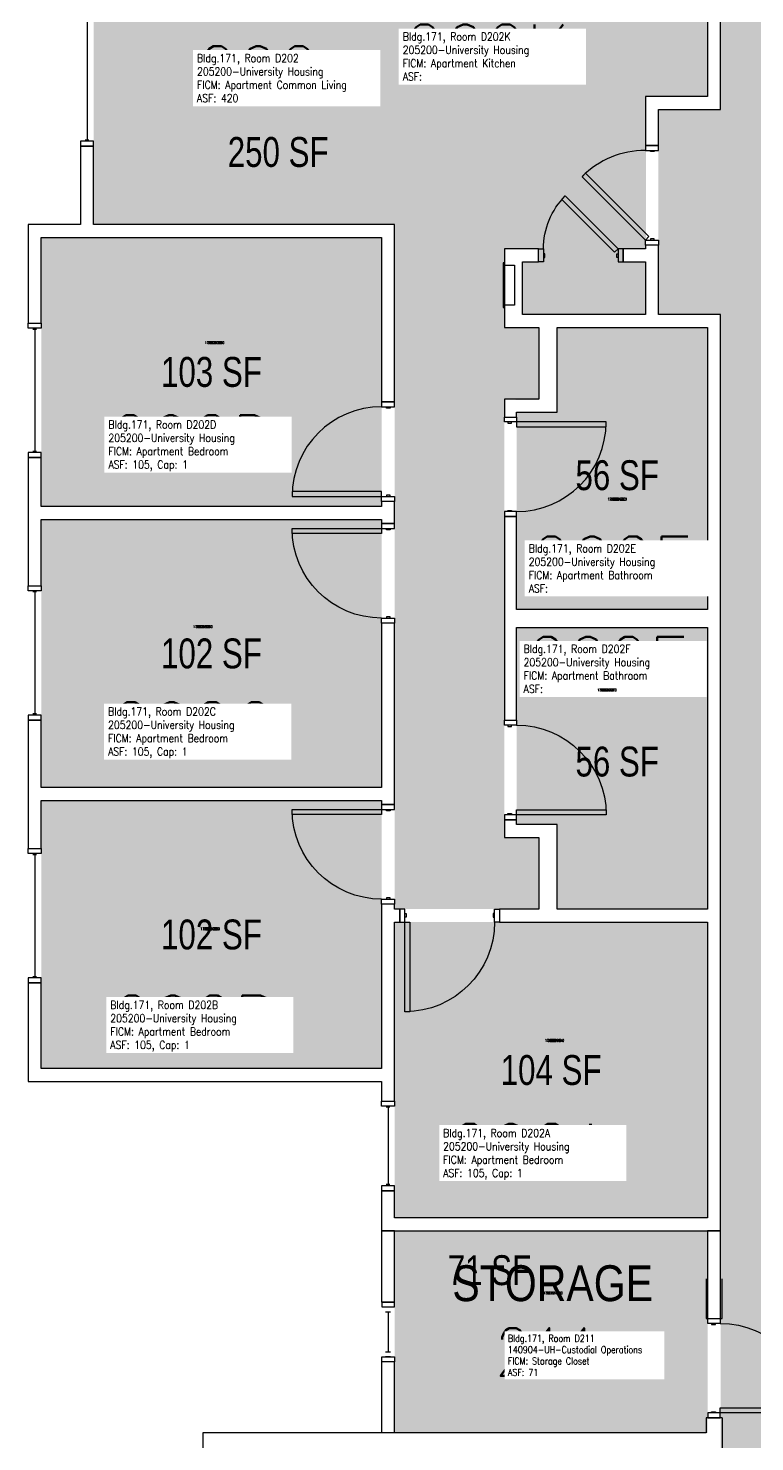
# Model space of a CAD drawing. Header units: inches. Extents: x -102 to 1651, y 245 to 1632.
# Drawn here: x -102 to 190, y 729 to 1297 of the extents above; entities that cross this region are included whole.
import ezdxf
from ezdxf.enums import TextEntityAlignment as Align

# ---------------------------------------------------------------- set-up
doc = ezdxf.new("R2010")
doc.units = ezdxf.units.IN
doc.header["$LTSCALE"] = 48
doc.header["$MEASUREMENT"] = 0
for name, color, linetype in [('A-DOOR', 2, 'Continuous'), ('A-GLAZ', 1, 'Continuous'), ('A-IDEN-RNUM', 7, 'Continuous'), ('A-IDEN-SNUM', 4, 'Continuous'), ('A-IDEN-VNUM', 4, 'Continuous'), ('A-MISC', 1, 'Continuous'), ('A-WALL', 5, 'Continuous'), ('AREA-TEXT', 3, 'Continuous'), ('Rooms-Category-Color', 7, 'Continuous'), ('Rooms-College-Color', 7, 'Continuous'), ('Rooms-Department-Color', 7, 'Continuous'), ('Rooms-Division-Color', 7, 'Continuous'), ('Rooms-Information', 7, 'Continuous')]:
    doc.layers.add(name, color=color, linetype=linetype)
doc.styles.add('AREA', font='arial.ttf', dxfattribs={"width": 0.75, "height": 12})
doc.styles.add('ROOMSNUMBER', font='txt.shx', dxfattribs={"height": 0.03})
doc.styles.add('ROOMVNUMBER', font='simplex.shx', dxfattribs={"width": 0.85})
doc.styles.get("Standard").update_dxf_attribs({"font": 'ARIALN.TTF'})

msp = doc.modelspace()

# ---------------------------------------------------------------- hatches: boundary and pattern name
h = msp.add_hatch()
h.set_pattern_fill('ANSI31', color=256, angle=90, style=0)
h.set_pattern_definition([(135, (-474.46835, 754.76828), (-0.088388348, -0.088388348), [])])
h.paths.add_polyline_path([(109.48, 1086.24), (109.48, 1144.97), (118.69, 1144.97), (118.69, 1086.24)], flags=9)
at = {"layer": 'Rooms-Category-Color', "linetype": 'Continuous', "true_color": 0xadadad}
msp.add_hatch(color=253, dxfattribs=at).paths.add_polyline_path([(989.63, 1349.75), (989.63, 1273.75), (977.88, 1273.75), (977.88, 1269.75), (900.22, 1269.75), (900.22, 1293.75), (654.53, 1293.75), (654.53, 1269.75), (568.58, 1269.75), (568.58, 1248.87), (381, 1248.88), (381, 1270.38), (236, 1270.38), (236.63, 1067.48), (261.63, 1067.48), (261.63, 985.16), (236.63, 985.16), (236.63, 594.37), (176.62, 594.37), (176.62, 1182.03), (151.63, 1182.03), (151.63, 1264.36), (176.62, 1264.36), (176.62, 1353.75), (266.41, 1353.75), (266.41, 1378.75), (348.73, 1378.75), (348.73, 1353.75), (532.77, 1353.75), (532.77, 1378.75), (615.09, 1378.75), (615.09, 1353.75), (977.88, 1353.75), (977.88, 1349.75)])
at = {"layer": 'Rooms-Category-Color', "linetype": 'Continuous', "true_color": 0x728ef3}
for points in [[(41.25, 1353.75), (41.25, 1269.61), (146.67, 1269.49), (146.67, 1208.36), (137.42, 1208.48), (137.42, 1203.23), (146.37, 1203.23), (146.37, 1182.03), (97, 1182.03), (97, 1203.23), (103.42, 1203.23), (103.42, 1208.48), (89.75, 1208.48), (89.75, 1176.78), (103.62, 1176.78), (103.62, 1147.66), (89.75, 1147.85), (89.75, 972.19), (103.62, 972), (103.62, 943.25), (45.62, 943.25), (45.62, 1218.25), (-75.38, 1218.25), (-75.38, 1353.75)], [(171.37, 1269.61), (41.25, 1269.61), (41.25, 1339.75), (55.88, 1339.75), (55.88, 1353.75), (171.37, 1353.75)], [(-96.38, 1213), (-96.38, 1105), (40.37, 1105), (40.37, 1213)], [(171.37, 1063.64), (94.62, 1063.64), (94.62, 1142.78), (110.87, 1142.78), (110.87, 1176.78), (171.37, 1176.78)], [(-96.38, 992.12), (40.37, 992.12), (40.37, 1099.75), (-96.38, 1099.75)], [(171.37, 943.25), (110.87, 943.25), (110.87, 977.25), (94.62, 977.25), (94.62, 1056.39), (171.37, 1056.39)], [(40.37, 879.25), (-96.38, 879.25), (-96.38, 986.87), (40.37, 986.87)], [(171.37, 819.25), (45.62, 819.25), (45.62, 938), (171.37, 938)], [(171.37, 814), (171.37, 732.87), (45.62, 732.87), (45.62, 814)]]:
    msp.add_hatch(color=171, dxfattribs=at).paths.add_polyline_path(points)
at = {"layer": 'Rooms-College-Color', "linetype": 'Continuous', "true_color": 0xadadad}
for points in [[(989.63, 1349.75), (989.63, 1273.75), (977.88, 1273.75), (977.88, 1269.75), (900.22, 1269.75), (900.22, 1293.75), (654.53, 1293.75), (654.53, 1269.75), (568.58, 1269.75), (568.58, 1248.87), (381, 1248.88), (381, 1270.38), (236, 1270.38), (236.63, 1067.48), (261.63, 1067.48), (261.63, 985.16), (236.63, 985.16), (236.63, 594.37), (176.62, 594.37), (176.62, 1182.03), (151.63, 1182.03), (151.63, 1264.36), (176.62, 1264.36), (176.62, 1353.75), (266.41, 1353.75), (266.41, 1378.75), (348.73, 1378.75), (348.73, 1353.75), (532.77, 1353.75), (532.77, 1378.75), (615.09, 1378.75), (615.09, 1353.75), (977.88, 1353.75), (977.88, 1349.75)], [(41.25, 1353.75), (41.25, 1269.61), (146.67, 1269.49), (146.67, 1208.36), (137.42, 1208.48), (137.42, 1203.23), (146.37, 1203.23), (146.37, 1182.03), (97, 1182.03), (97, 1203.23), (103.42, 1203.23), (103.42, 1208.48), (89.75, 1208.48), (89.75, 1176.78), (103.62, 1176.78), (103.62, 1147.66), (89.75, 1147.85), (89.75, 972.19), (103.62, 972), (103.62, 943.25), (45.62, 943.25), (45.62, 1218.25), (-75.38, 1218.25), (-75.38, 1353.75)], [(171.37, 1269.61), (41.25, 1269.61), (41.25, 1339.75), (55.88, 1339.75), (55.88, 1353.75), (171.37, 1353.75)], [(-96.38, 1213), (-96.38, 1105), (40.37, 1105), (40.37, 1213)], [(171.37, 1063.64), (94.62, 1063.64), (94.62, 1142.78), (110.87, 1142.78), (110.87, 1176.78), (171.37, 1176.78)], [(-96.38, 992.12), (40.37, 992.12), (40.37, 1099.75), (-96.38, 1099.75)], [(171.37, 943.25), (110.87, 943.25), (110.87, 977.25), (94.62, 977.25), (94.62, 1056.39), (171.37, 1056.39)], [(40.37, 879.25), (-96.38, 879.25), (-96.38, 986.87), (40.37, 986.87)], [(171.37, 819.25), (45.62, 819.25), (45.62, 938), (171.37, 938)], [(171.37, 814), (171.37, 732.87), (45.62, 732.87), (45.62, 814)]]:
    msp.add_hatch(color=253, dxfattribs=at).paths.add_polyline_path(points)
at = {"layer": 'Rooms-Department-Color', "linetype": 'Continuous', "true_color": 0xacacac}
msp.add_hatch(color=253, dxfattribs=at).paths.add_polyline_path([(989.63, 1349.75), (989.63, 1273.75), (977.88, 1273.75), (977.88, 1269.75), (900.22, 1269.75), (900.22, 1293.75), (654.53, 1293.75), (654.53, 1269.75), (568.58, 1269.75), (568.58, 1248.87), (381, 1248.88), (381, 1270.38), (236, 1270.38), (236.63, 1067.48), (261.63, 1067.48), (261.63, 985.16), (236.63, 985.16), (236.63, 594.37), (176.62, 594.37), (176.62, 1182.03), (151.63, 1182.03), (151.63, 1264.36), (176.62, 1264.36), (176.62, 1353.75), (266.41, 1353.75), (266.41, 1378.75), (348.73, 1378.75), (348.73, 1353.75), (532.77, 1353.75), (532.77, 1378.75), (615.09, 1378.75), (615.09, 1353.75), (977.88, 1353.75), (977.88, 1349.75)])
at = {"layer": 'Rooms-Department-Color', "linetype": 'Continuous', "true_color": 0x604aed}
for points in [[(41.25, 1353.75), (41.25, 1269.61), (146.67, 1269.49), (146.67, 1208.36), (137.42, 1208.48), (137.42, 1203.23), (146.37, 1203.23), (146.37, 1182.03), (97, 1182.03), (97, 1203.23), (103.42, 1203.23), (103.42, 1208.48), (89.75, 1208.48), (89.75, 1176.78), (103.62, 1176.78), (103.62, 1147.66), (89.75, 1147.85), (89.75, 972.19), (103.62, 972), (103.62, 943.25), (45.62, 943.25), (45.62, 1218.25), (-75.38, 1218.25), (-75.38, 1353.75)], [(171.37, 1269.61), (41.25, 1269.61), (41.25, 1339.75), (55.88, 1339.75), (55.88, 1353.75), (171.37, 1353.75)], [(-96.38, 1213), (-96.38, 1105), (40.37, 1105), (40.37, 1213)], [(171.37, 1063.64), (94.62, 1063.64), (94.62, 1142.78), (110.87, 1142.78), (110.87, 1176.78), (171.37, 1176.78)], [(-96.38, 992.12), (40.37, 992.12), (40.37, 1099.75), (-96.38, 1099.75)], [(171.37, 943.25), (110.87, 943.25), (110.87, 977.25), (94.62, 977.25), (94.62, 1056.39), (171.37, 1056.39)], [(40.37, 879.25), (-96.38, 879.25), (-96.38, 986.87), (40.37, 986.87)], [(171.37, 819.25), (45.62, 819.25), (45.62, 938), (171.37, 938)], [(171.37, 814), (171.37, 732.87), (45.62, 732.87), (45.62, 814)]]:
    msp.add_hatch(color=173, dxfattribs=at).paths.add_polyline_path(points)
at = {"layer": 'Rooms-Division-Color', "linetype": 'Continuous', "true_color": 0xadadad}
msp.add_hatch(color=253, dxfattribs=at).paths.add_polyline_path([(989.63, 1349.75), (989.63, 1273.75), (977.88, 1273.75), (977.88, 1269.75), (900.22, 1269.75), (900.22, 1293.75), (654.53, 1293.75), (654.53, 1269.75), (568.58, 1269.75), (568.58, 1248.87), (381, 1248.88), (381, 1270.38), (236, 1270.38), (236.63, 1067.48), (261.63, 1067.48), (261.63, 985.16), (236.63, 985.16), (236.63, 594.37), (176.62, 594.37), (176.62, 1182.03), (151.63, 1182.03), (151.63, 1264.36), (176.62, 1264.36), (176.62, 1353.75), (266.41, 1353.75), (266.41, 1378.75), (348.73, 1378.75), (348.73, 1353.75), (532.77, 1353.75), (532.77, 1378.75), (615.09, 1378.75), (615.09, 1353.75), (977.88, 1353.75), (977.88, 1349.75)])
at = {"layer": 'Rooms-Division-Color', "linetype": 'Continuous', "true_color": 0x604aed}
for points in [[(41.25, 1353.75), (41.25, 1269.61), (146.67, 1269.49), (146.67, 1208.36), (137.42, 1208.48), (137.42, 1203.23), (146.37, 1203.23), (146.37, 1182.03), (97, 1182.03), (97, 1203.23), (103.42, 1203.23), (103.42, 1208.48), (89.75, 1208.48), (89.75, 1176.78), (103.62, 1176.78), (103.62, 1147.66), (89.75, 1147.85), (89.75, 972.19), (103.62, 972), (103.62, 943.25), (45.62, 943.25), (45.62, 1218.25), (-75.38, 1218.25), (-75.38, 1353.75)], [(171.37, 1269.61), (41.25, 1269.61), (41.25, 1339.75), (55.88, 1339.75), (55.88, 1353.75), (171.37, 1353.75)], [(-96.38, 1213), (-96.38, 1105), (40.37, 1105), (40.37, 1213)], [(171.37, 1063.64), (94.62, 1063.64), (94.62, 1142.78), (110.87, 1142.78), (110.87, 1176.78), (171.37, 1176.78)], [(-96.38, 992.12), (40.37, 992.12), (40.37, 1099.75), (-96.38, 1099.75)], [(171.37, 943.25), (110.87, 943.25), (110.87, 977.25), (94.62, 977.25), (94.62, 1056.39), (171.37, 1056.39)], [(40.37, 879.25), (-96.38, 879.25), (-96.38, 986.87), (40.37, 986.87)], [(171.37, 819.25), (45.62, 819.25), (45.62, 938), (171.37, 938)], [(171.37, 814), (171.37, 732.87), (45.62, 732.87), (45.62, 814)]]:
    msp.add_hatch(color=173, dxfattribs=at).paths.add_polyline_path(points)

# ---------------------------------------------------------------- linework, layer by layer
at = {"layer": 'A-DOOR'}
for points in [[(151.63, 1247.97), (151.63, 1249.97), (146.37, 1249.97), (146.37, 1247.97)], [(149.88, 1247.97), (149.88, 1247.47), (148.38, 1247.47), (148.38, 1247.97)], [(146.37, 1211.97), (147.79, 1213.38), (122.33, 1238.84), (120.92, 1237.42)], [(135.42, 1208.48), (134.01, 1207.07), (112.8, 1228.28), (114.21, 1229.69)], [(151.63, 1211.97), (151.63, 1209.97), (146.37, 1209.97), (146.37, 1211.97)], [(149.88, 1211.97), (149.88, 1212.47), (148.38, 1212.47), (148.38, 1211.97)], [(105.42, 1203.23), (103.42, 1203.23), (103.42, 1208.48), (105.42, 1208.48)], [(105.42, 1204.98), (105.92, 1204.98), (105.92, 1206.48), (105.42, 1206.48)], [(135.42, 1204.98), (134.92, 1204.98), (134.92, 1206.48), (135.42, 1206.48)], [(135.42, 1203.23), (137.42, 1203.23), (137.42, 1208.48), (135.42, 1208.48)], [(45.62, 1145), (45.62, 1147), (40.37, 1147), (40.37, 1145)], [(43.88, 1145), (43.88, 1144.5), (42.38, 1144.5), (42.38, 1145)], [(89.75, 1138.89), (89.75, 1140.89), (94.62, 1140.89), (94.62, 1138.89)], [(91.13, 1138.89), (91.13, 1138.39), (92.63, 1138.39), (92.63, 1138.89)], [(94.62, 1138.89), (94.62, 1136.89), (130.63, 1136.89), (130.63, 1138.89)], [(40.37, 1109), (40.37, 1111), (4.38, 1111), (4.38, 1109)], [(45.62, 1109), (45.62, 1107), (40.37, 1107), (40.37, 1109)], [(43.88, 1109), (43.88, 1109.5), (42.38, 1109.5), (42.38, 1109)], [(89.75, 1102.89), (89.75, 1100.89), (94.62, 1100.89), (94.62, 1102.89)], [(91.13, 1102.89), (91.13, 1103.39), (92.63, 1103.39), (92.63, 1102.89)], [(40.37, 1096.12), (40.37, 1094.12), (4.38, 1094.12), (4.38, 1096.12)], [(45.62, 1096.12), (45.62, 1098.12), (40.37, 1098.12), (40.37, 1096.12)], [(43.88, 1096.12), (43.88, 1095.62), (42.38, 1095.62), (42.38, 1096.12)], [(45.62, 1060.12), (45.62, 1058.12), (40.37, 1058.12), (40.37, 1060.12)], [(43.88, 1060.12), (43.88, 1060.62), (42.38, 1060.62), (42.38, 1060.12)], [(89.75, 1017.14), (89.75, 1019.14), (94.62, 1019.14), (94.62, 1017.14)], [(91.13, 1017.14), (91.13, 1016.64), (92.63, 1016.64), (92.63, 1017.14)], [(40.37, 983.25), (40.37, 981.25), (4.38, 981.25), (4.38, 983.25)], [(45.62, 983.25), (45.62, 985.25), (40.37, 985.25), (40.37, 983.25)], [(43.88, 983.25), (43.88, 982.75), (42.38, 982.75), (42.38, 983.25)], [(94.62, 981.14), (94.62, 983.14), (130.63, 983.14), (130.63, 981.14)], [(89.75, 981.14), (89.75, 979.14), (94.62, 979.14), (94.62, 981.14)], [(91.13, 981.14), (91.13, 981.64), (92.63, 981.64), (92.63, 981.14)], [(45.62, 947.25), (45.62, 945.25), (40.37, 945.25), (40.37, 947.25)], [(43.88, 947.25), (43.88, 947.75), (42.38, 947.75), (42.38, 947.25)], [(49.75, 943.25), (47.75, 943.25), (47.75, 938), (49.75, 938)], [(85.75, 943.25), (87.75, 943.25), (87.75, 938), (85.75, 938)], [(49.75, 941.5), (50.25, 941.5), (50.25, 940), (49.75, 940)], [(49.75, 938), (51.75, 938), (51.75, 902), (49.75, 902)], [(85.75, 941.5), (85.25, 941.5), (85.25, 940), (85.75, 940)], [(171.5, 776.87), (171.5, 778.87), (176.5, 778.87), (176.5, 776.87)], [(173, 776.87), (173, 776.37), (174.5, 776.37), (174.5, 776.87)], [(171.5, 740.87), (171.5, 738.87), (176.5, 738.87), (176.5, 740.87)], [(173, 740.87), (173, 741.37), (174.5, 741.37), (174.5, 740.87)], [(176.5, 740.87), (176.5, 742.87), (212.5, 742.87), (212.5, 740.87)]]:
    msp.add_lwpolyline(points, close=True, dxfattribs=at)
for centre, start, end in [((146.37, 1211.97), 90, 135), ((40.37, 1109), 90, 180), ((94.62, 1138.89), 270, 0)]:
    msp.add_arc(centre, 36, start, end, dxfattribs=at)
at = {"layer": 'A-DOOR', "extrusion": (0, 0, -1)}
for centre, radius, start, end in [((-135.42, 1208.48), 30, 0, 45), ((-40.38, 1096.12), 36, 270, 0), ((-94.63, 981.14), 36, 90, 180), ((-40.38, 983.25), 36, 270, 0), ((-49.75, 938), 36, 180, 270), ((-176.5, 740.87), 36, 90, 180)]:
    msp.add_arc(centre, radius, start, end, dxfattribs=at)
at = {"layer": 'A-GLAZ'}
for p, q in [((-78, 1319.13), (-78, 1252.13)), ((-77.25, 1252.13), (-78.75, 1252.13)), ((-98.25, 1176.09), (-99.75, 1176.09)), ((-99, 1176.09), (-99, 1127.09)), ((-98.25, 1127.09), (-99.75, 1127.09)), ((-98.25, 1070.62), (-99.75, 1070.62)), ((-99, 1070.62), (-99, 1021.62)), ((-98.25, 1021.62), (-99.75, 1021.62)), ((-98.25, 965.1), (-99.75, 965.1)), ((-99, 965.1), (-99, 916.1)), ((-98.25, 916.1), (-99.75, 916.1)), ((43.75, 863.63), (42.25, 863.63)), ((43, 863.63), (43, 832.63)), ((43.75, 832.63), (42.25, 832.63)), ((45.5, 785.44), (40.5, 785.44)), ((40.5, 785.44), (40.5, 783.44)), ((40.5, 783.44), (45.5, 783.44)), ((42, 783.44), (44, 783.44)), ((45.5, 783.44), (45.5, 785.44)), ((42, 781.44), (44, 781.44)), ((43, 781.44), (43, 765.44)), ((40.5, 761.44), (40.5, 763.44)), ((40.5, 763.44), (45.5, 763.44)), ((45.5, 761.44), (40.5, 761.44)), ((42, 765.44), (44, 765.44)), ((44, 763.44), (42, 763.44)), ((45.5, 763.44), (45.5, 761.44))]:
    msp.add_line(p, q, dxfattribs=at)
for points in [[(-80.62, 1251.63), (-80.62, 1249.63), (-75.38, 1249.63), (-75.38, 1251.63)], [(-101.62, 1176.59), (-101.62, 1178.59), (-96.38, 1178.59), (-96.38, 1176.59)], [(-101.62, 1126.59), (-101.62, 1124.59), (-96.38, 1124.59), (-96.38, 1126.59)], [(-101.62, 1071.12), (-101.62, 1073.12), (-96.38, 1073.12), (-96.38, 1071.12)], [(-101.62, 1021.12), (-101.62, 1019.12), (-96.38, 1019.12), (-96.38, 1021.12)], [(-101.62, 965.6), (-101.62, 967.6), (-96.38, 967.6), (-96.38, 965.6)], [(-101.62, 915.6), (-101.62, 913.6), (-96.38, 913.6), (-96.38, 915.6)], [(40.37, 864.13), (40.37, 866.13), (45.62, 866.13), (45.62, 864.13)], [(40.37, 832.13), (40.37, 830.13), (45.62, 830.13), (45.62, 832.13)]]:
    msp.add_lwpolyline(points, close=True, dxfattribs=at)
at = {"layer": 'A-MISC'}
msp.add_lwpolyline([(89.75, 1202.83), (89.25, 1202.83), (89.25, 1184.83), (89.75, 1184.83)], close=True, dxfattribs=at)
msp.add_lwpolyline([(89.75, 1201.83), (93.75, 1201.83), (93.75, 1185.83), (89.75, 1185.83)], dxfattribs=at)
at = {"layer": 'A-WALL'}
for p, q in [((176.62, 1264.36), (176.62, 1359)), ((171.37, 1353.75), (171.37, 1269.61)), ((146.37, 1269.61), (146.37, 1249.97)), ((171.37, 1269.61), (146.37, 1269.61)), ((151.63, 1249.97), (151.63, 1264.36)), ((151.63, 1264.36), (176.62, 1264.36)), ((-80.62, 1249.63), (-80.62, 1218.25)), ((-75.38, 1249.63), (-80.62, 1249.63)), ((-75.38, 1218.25), (-75.38, 1249.63)), ((146.37, 1249.97), (151.63, 1249.97)), ((-101.62, 1218.25), (-101.62, 1178.59)), ((-80.62, 1218.25), (-101.62, 1218.25)), ((45.62, 1218.25), (-75.38, 1218.25)), ((45.62, 1147), (45.62, 1218.25)), ((-96.38, 1178.59), (-96.38, 1213)), ((-96.38, 1213), (40.37, 1213)), ((40.37, 1213), (40.37, 1147)), ((146.37, 1209.97), (146.37, 1208.48)), ((151.63, 1209.97), (146.37, 1209.97)), ((151.63, 1182.03), (151.63, 1209.97)), ((89.75, 1208.48), (89.75, 1176.78)), ((103.42, 1208.48), (89.75, 1208.48)), ((103.42, 1203.23), (103.42, 1208.48)), ((146.37, 1208.48), (137.42, 1208.48)), ((137.42, 1208.48), (137.42, 1203.23)), ((97, 1182.03), (97, 1203.23)), ((97, 1203.23), (103.42, 1203.23)), ((137.42, 1203.23), (146.37, 1203.23)), ((146.37, 1203.23), (146.37, 1182.03)), ((146.37, 1182.03), (97, 1182.03)), ((176.62, 1182.03), (151.63, 1182.03)), ((176.62, 942.62), (176.62, 1182.03)), ((-101.62, 1178.59), (-96.38, 1178.59)), ((89.75, 1176.78), (103.62, 1176.78)), ((103.62, 1176.78), (103.62, 1148.03)), ((110.87, 1142.78), (110.87, 1176.78)), ((110.87, 1176.78), (171.37, 1176.78)), ((171.37, 1176.78), (171.37, 1063.64)), ((40.37, 1147), (45.62, 1147)), ((89.75, 1148.03), (89.75, 1140.89)), ((103.62, 1148.03), (89.75, 1148.03)), ((94.62, 1140.89), (94.62, 1142.78)), ((94.62, 1142.78), (110.87, 1142.78)), ((89.75, 1140.89), (94.62, 1140.89)), ((-101.62, 1124.59), (-101.62, 1073.12)), ((-96.38, 1124.59), (-101.62, 1124.59)), ((-96.38, 1105), (-96.38, 1124.59)), ((40.37, 1105), (-96.38, 1105)), ((40.37, 1107), (40.37, 1105)), ((45.62, 1107), (40.37, 1107)), ((45.62, 1098.12), (45.62, 1107)), ((-96.38, 1073.12), (-96.38, 1099.75)), ((-96.38, 1099.75), (40.37, 1099.75)), ((40.37, 1099.75), (40.37, 1098.12)), ((40.37, 1098.12), (45.62, 1098.12)), ((89.75, 1100.89), (89.75, 1019.14)), ((94.62, 1100.89), (89.75, 1100.89)), ((94.62, 1063.64), (94.62, 1100.89)), ((-101.62, 1073.12), (-96.38, 1073.12)), ((171.37, 1063.64), (94.62, 1063.64)), ((40.37, 1058.12), (40.37, 992.12)), ((45.62, 1058.12), (40.37, 1058.12)), ((45.62, 985.25), (45.62, 1058.12)), ((94.62, 1019.14), (94.62, 1056.39)), ((94.62, 1056.39), (171.37, 1056.39)), ((171.37, 1056.39), (171.37, 943.25)), ((-96.38, 1019.12), (-101.62, 1019.12)), ((-101.62, 1019.12), (-101.62, 967.6)), ((-96.38, 992.12), (-96.38, 1019.12)), ((89.75, 1019.14), (94.62, 1019.14)), ((40.37, 992.12), (-96.38, 992.12)), ((-96.38, 986.87), (40.37, 986.87)), ((-96.38, 967.6), (-96.38, 986.87)), ((40.37, 986.87), (40.37, 985.25)), ((40.37, 985.25), (45.62, 985.25)), ((89.75, 979.14), (89.75, 972)), ((94.62, 979.14), (89.75, 979.14)), ((94.62, 977.25), (94.62, 979.14)), ((110.87, 977.25), (94.62, 977.25)), ((110.87, 943.25), (110.87, 977.25)), ((89.75, 972), (103.62, 972)), ((103.62, 972), (103.62, 943.25)), ((-101.62, 967.6), (-96.38, 967.6)), ((40.37, 945.25), (40.37, 879.25)), ((45.62, 945.25), (40.37, 945.25)), ((45.62, 943.25), (45.62, 945.25)), ((47.75, 943.25), (45.62, 943.25)), ((47.75, 938), (47.75, 943.25)), ((90.38, 943.25), (87.75, 943.25)), ((87.75, 943.25), (87.75, 938)), ((103.62, 943.25), (90.38, 943.25)), ((171.37, 943.25), (110.87, 943.25)), ((176.62, 814), (176.62, 942.62)), ((45.62, 874.62), (45.62, 938)), ((45.62, 938), (47.75, 938)), ((87.75, 938), (90.38, 938)), ((90.38, 938), (171.37, 938)), ((171.37, 938), (171.37, 819.25)), ((-101.62, 913.6), (-101.62, 874)), ((-96.38, 913.6), (-101.62, 913.6)), ((-96.38, 879.25), (-96.38, 913.6)), ((40.37, 879.25), (-96.38, 879.25)), ((45.62, 866.13), (45.62, 874.62)), ((-101.62, 874), (40.37, 874)), ((40.37, 874), (40.37, 866.13)), ((40.37, 866.13), (45.62, 866.13)), ((40.37, 830.13), (40.37, 814)), ((45.62, 830.13), (40.37, 830.13)), ((45.62, 819.25), (45.62, 830.13)), ((171.37, 819.25), (45.62, 819.25)), ((40.37, 814), (40.37, 785.44)), ((45.62, 814), (40.37, 814)), ((40.37, 814), (176.62, 814)), ((45.62, 785.44), (45.62, 814)), ((176.62, 814), (171.37, 814)), ((171.37, 814), (171.37, 778.87)), ((176.62, 778.87), (176.62, 814)), ((170.75, 794.75), (170.75, 778.87)), ((177.25, 778.87), (177.25, 794.75)), ((40.37, 785.44), (45.62, 785.44)), ((170.75, 778.87), (177.25, 778.87)), ((171.37, 778.87), (176.62, 778.87)), ((40.37, 761.44), (40.37, 732.87)), ((45.62, 761.44), (40.37, 761.44)), ((45.62, 732.87), (45.62, 761.44)), ((177.25, 738.87), (170.75, 738.87)), ((170.75, 738.87), (170.75, 732.87)), ((177.25, 738.87), (177.25, 672)), ((-31.5, 732.87), (-31.5, 714.12)), ((170.75, 732.87), (-31.5, 732.87))]:
    msp.add_line(p, q, dxfattribs=at)

# ---------------------------------------------------------------- texts
at = {"layer": 'A-IDEN-RNUM', "style": 'ROOMSNUMBER', "width": 0.85}
for s, p in [('0202-K0', (70.15, 1287.58)), ('0202-00', (-8.96, 1278.24)), ('0202-D0', (-26.76, 1170.78)), ('0202-E0', (135.07, 1107.87)), ('0202-C0', (-31.44, 1056.67)), ('0202-F0', (130.91, 1031.28)), ('0202-B0', (-28.5, 935.31)), ('0202-A0', (109.87, 890.49)), ('0211-00', (109.24, 789.04))]:
    msp.add_text(s, height=1, dxfattribs=at).set_placement(p, align=Align.MIDDLE_CENTER)
at = {"layer": 'A-IDEN-SNUM', "style": 'ROOMSNUMBER', "width": 0.85}
for s, p in [('1710D202K0', (70.15, 1287.58)), ('1710D20200', (-8.96, 1278.24)), ('1710D202D0', (-26.76, 1170.78)), ('1710D202E0', (135.07, 1107.87)), ('1710D202C0', (-31.44, 1056.67)), ('1710D202F0', (130.91, 1031.28)), ('1710D202B0', (-28.5, 935.31)), ('1710D202A0', (109.87, 890.49)), ('1710D21100', (109.24, 789.04))]:
    msp.add_text(s, height=1, dxfattribs=at).set_placement(p, align=Align.MIDDLE_CENTER)
at = {"layer": 'A-IDEN-VNUM', "style": 'ROOMVNUMBER', "width": 0.85}
for s, height, p in [('202K', 22.5, (82.58, 1287.26)), ('202', 22.5, (-9.21, 1278.59)), ('202D', 22.5, (-35.72, 1130.35)), ('202E', 22.5, (132.75, 1081.67)), ('202F', 22.5, (130.69, 1041.32)), ('202C', 22.5, (-35.39, 1015.1)), ('202B', 22.5, (-34.94, 897.26)), ('202A', 22.5, (99.72, 845.81)), ('211', 19.2, (107.07, 765.38))]:
    msp.add_text(s, height=height, dxfattribs=at).set_placement(p, align=Align.MIDDLE_CENTER)
at = {"layer": 'A-MISC'}
msp.add_text('STORAGE', height=14.4, dxfattribs=at).set_placement((109.14, 785.78), align=Align.CENTER)
at = {"layer": 'AREA-TEXT', "linetype": 'Continuous', "style": 'AREA', "width": 0.75}
for s, p in [('250 SF', (-1.19, 1247.34)), ('103 SF', (-28, 1159)), ('56 SF', (135.06, 1117.52)), ('102 SF', (-28, 1045.94)), ('56 SF', (135.06, 1002.51)), ('102 SF', (-28, 933.06)), ('104 SF', (108.5, 878.62)), ('71 SF', (83.72, 798.22))]:
    msp.add_text(s, height=12, dxfattribs=at).set_placement(p, align=Align.MIDDLE_CENTER)

# ---------------------------------------------------------------- next in the draw order: texts
at = {"layer": 'Rooms-Information', "linetype": 'Continuous', "attachment_point": 7, "style": 'ROOMVNUMBER', "bg_fill": 3, "box_fill_scale": 1.5, "bg_fill_color": 256, "bg_fill_true_color": 13158600, "bg_fill_transparency": 0}
for s, insert, char_height, width in [('Bldg.171, Room D202K^M^J205200-University Housing^M^JFICM: Apartment Kitchen^M^JASF: ', (48.88, 1276.01), 3.2143, 72), ('Bldg.171, Room D202^M^J205200-University Housing^M^JFICM: Apartment Common Living^M^JASF: 420', (-33.8, 1267.34), 3.2143, 72), ('Bldg.171, Room D202D^M^J205200-University Housing^M^JFICM: Apartment Bedroom^M^JASF: 105, Cap: 1', (-69.41, 1119.1), 3.2143, 72), ('Bldg.171, Room D202E^M^J205200-University Housing^M^JFICM: Apartment Bathroom^M^JASF: ', (99.5, 1070.42), 3.2143, 72), ('Bldg.171, Room D202F^M^J205200-University Housing^M^JFICM: Apartment Bathroom^M^JASF: ', (97.45, 1030.07), 3.2143, 72), ('Bldg.171, Room D202C^M^J205200-University Housing^M^JFICM: Apartment Bedroom^M^JASF: 105, Cap: 1', (-69.55, 1003.85), 3.2143, 72), ('Bldg.171, Room D202B^M^J205200-University Housing^M^JFICM: Apartment Bedroom^M^JASF: 105, Cap: 1', (-68.64, 886.01), 3.2143, 72), ('Bldg.171, Room D202A^M^J205200-University Housing^M^JFICM: Apartment Bedroom^M^JASF: 105, Cap: 1', (65.12, 834.56), 3.2143, 72), ('Bldg.171, Room D211^M^J140904-UH-Custodial Operations^M^JFICM: Storage Closet^M^JASF: 71', (91.14, 755.78), 2.7429, 61.44)]:
    msp.add_mtext(s, dxfattribs=dict(at, insert=insert, char_height=char_height, width=width))

doc.saveas('drawing.dxf')
